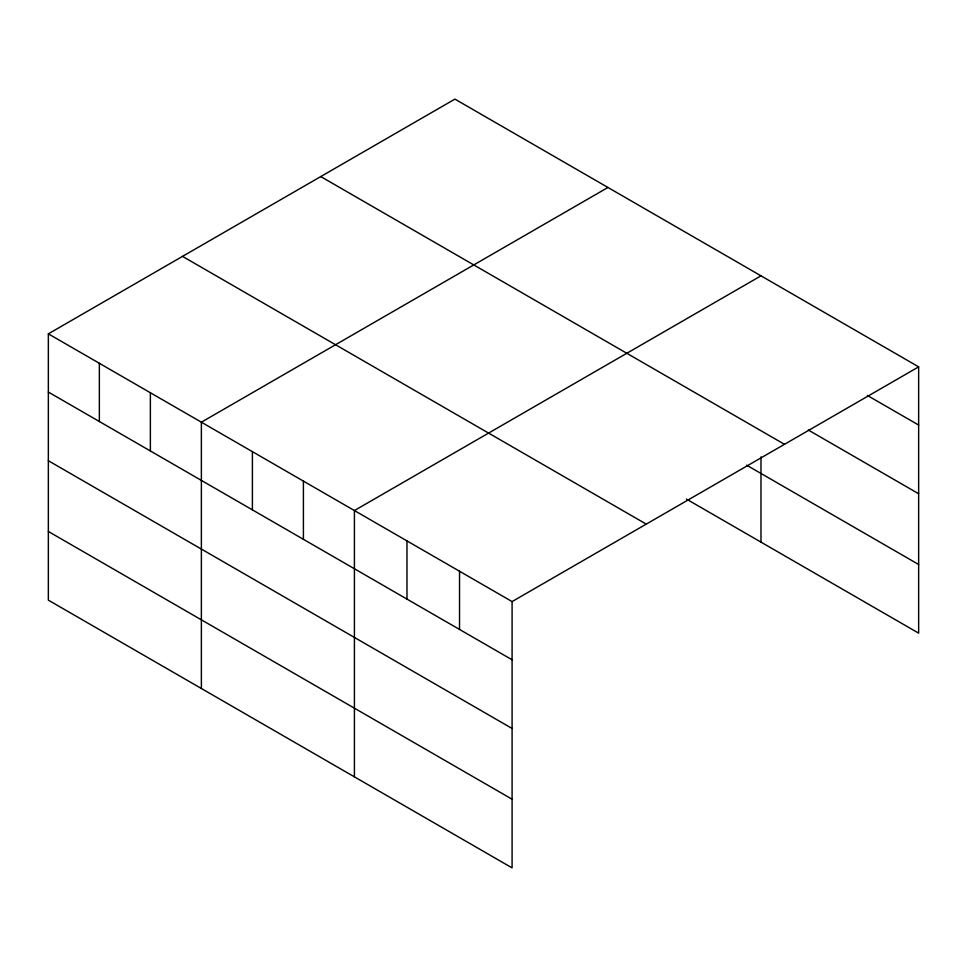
<?xml version="1.0" encoding="UTF-8"?>
<svg xmlns="http://www.w3.org/2000/svg" width="967" height="967" viewBox="0 0 967 967"><rect width="100%" height="100%" fill="white"/><g stroke="black" fill="none" stroke-linecap="round" stroke-linejoin="round"><path stroke-width="1.45" d="M512.087 728.465L512.087 601.583L48.35 333.845L48.35 600.144L512.087 867.883L512.087 728.465L48.35 460.727M686.425 499.081L918.65 633.155L918.65 366.856L454.913 99.117L48.35 333.845M607.953 187.465L201.378 422.192L201.378 688.504M760.981 275.825L354.418 510.552L354.418 776.852M512.087 601.583L918.65 366.856M867.375 395.455L918.65 425.057M808.412 430.085L918.65 493.738M320.754 176.574L784.479 444.312M746.597 465.151L918.65 564.486M182.521 256.388L646.246 524.114M48.35 392.058L512.087 659.784M48.35 531.475L512.087 799.213M760.981 456.895L760.981 542.124M459.53 571.231L459.53 629.444M406.974 540.891L406.974 599.105M303.408 481.095L303.408 539.308M252.399 451.649L252.399 509.863M150.369 392.747L150.369 450.96M99.359 363.29L99.359 421.503"/></g></svg>
